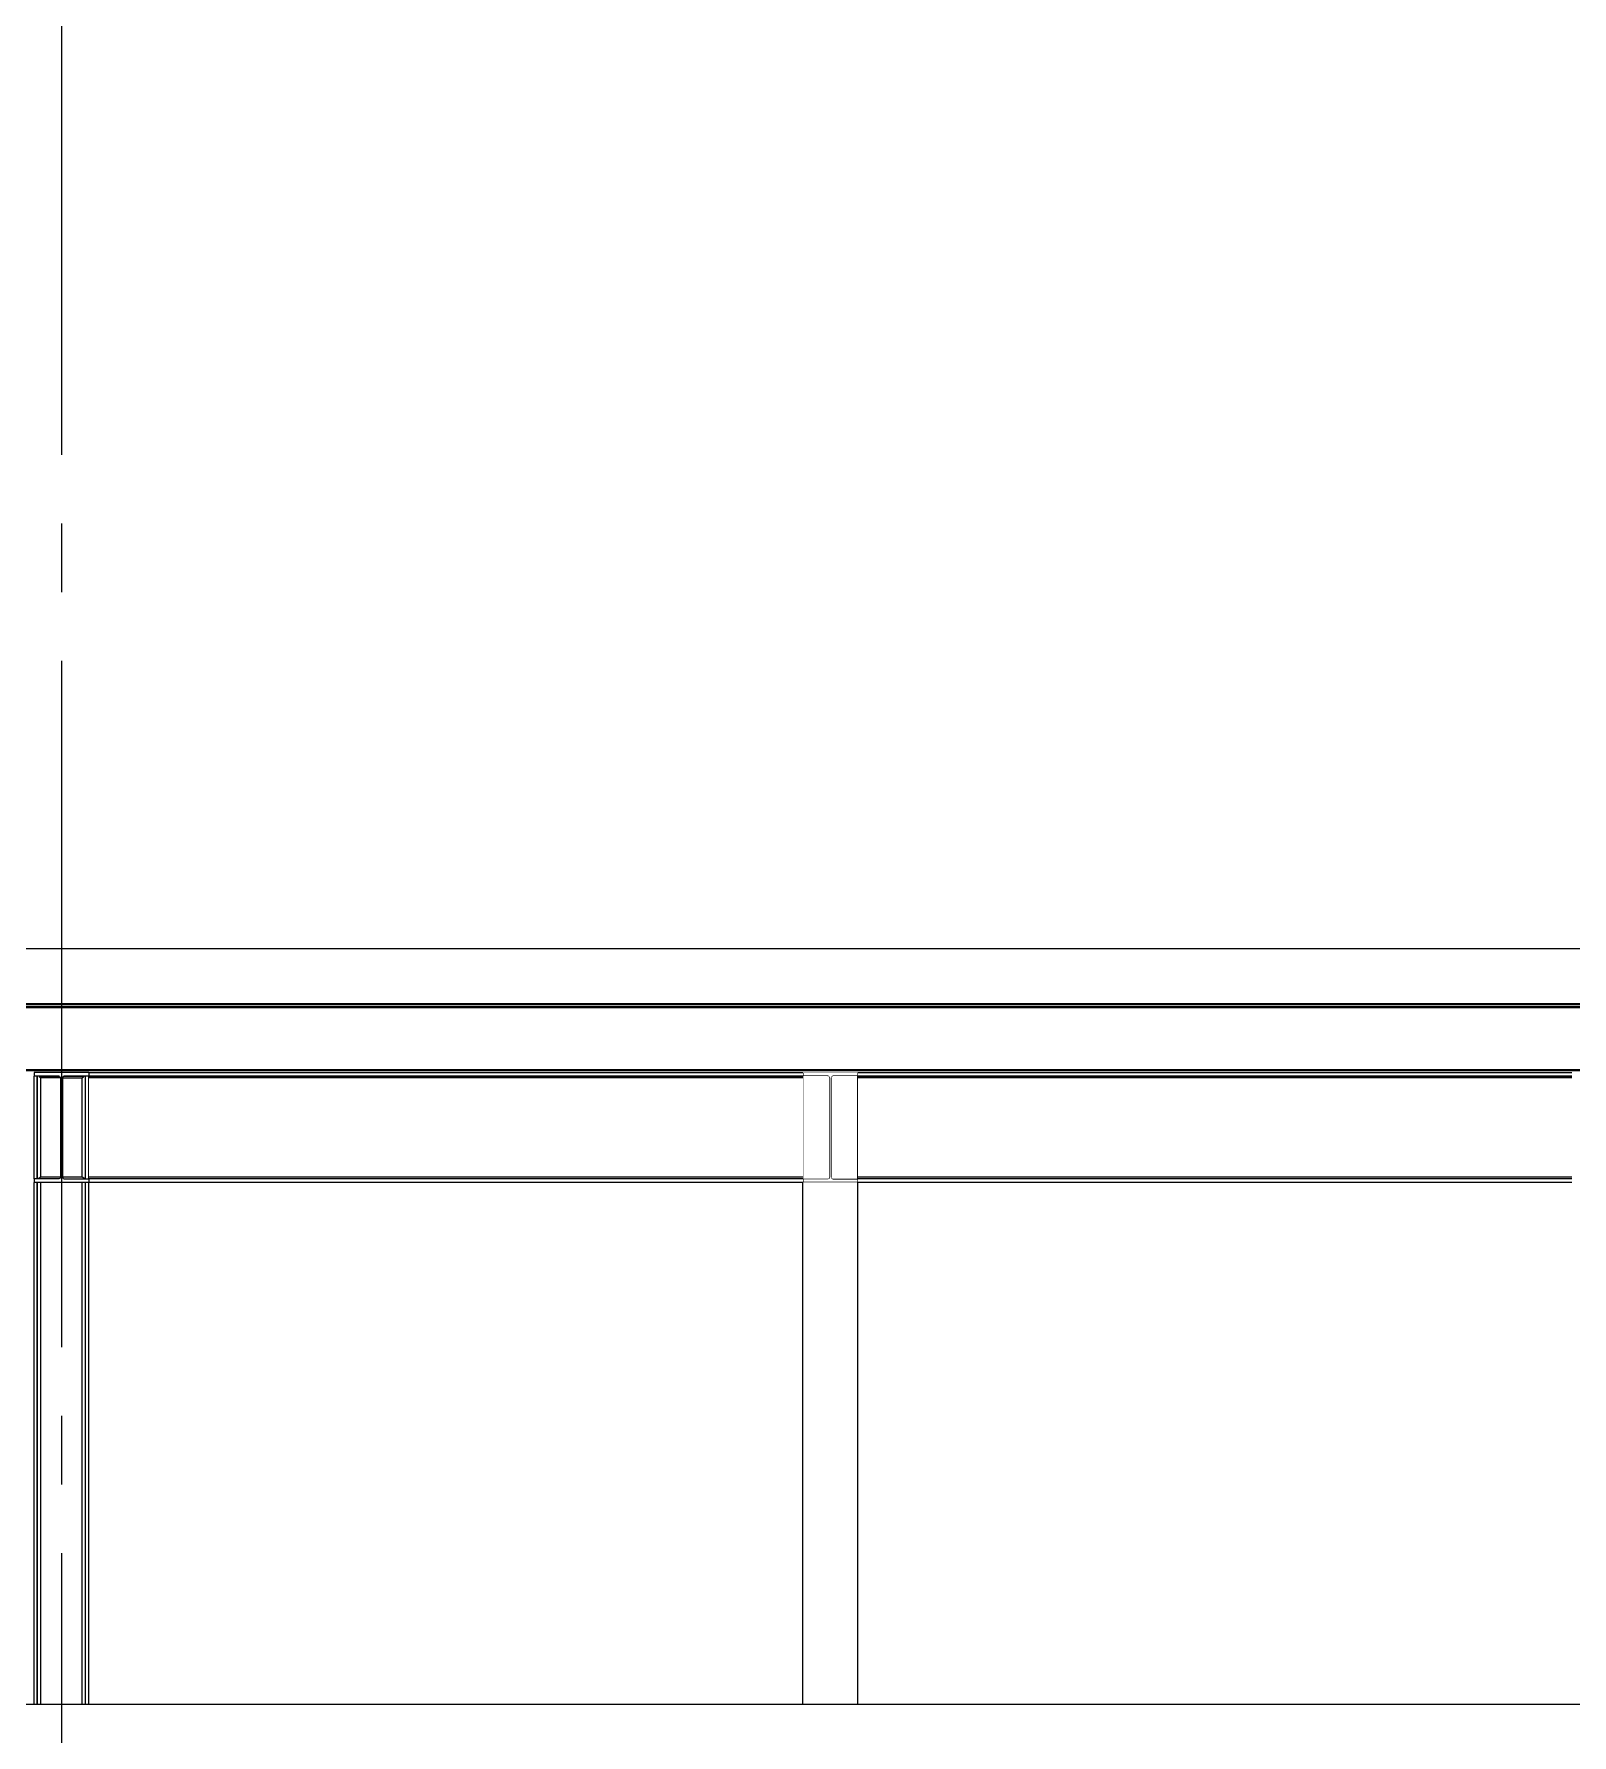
# Model space of a CAD drawing. Extents: x -18489 to 195597, y -1599 to 112111.
# Drawn here: x 20150 to 20710, y 27365 to 27984 of the extents above; entities that cross this region are included whole.
import ezdxf
from ezdxf.xclip import XClip

# ---------------------------------------------------------------- set-up
doc = ezdxf.new("R2010")
doc.units = 0
doc.header["$LTSCALE"] = 100
doc.header["$XCLIPFRAME"] = 2
doc.linetypes.add('188K-SM-07-F10-MECH-CR PIPE-Y2257103$0$X-S-FAB_SL ALL$0$COL-CEN-LIN', pattern=[3.25, 2.5, -0.25, 0.25, -0.25])
doc.linetypes.add('188K-SM-07-F10-MECH-CR PIPE-Y2257103$0$X-S-FAB_SL ALL$0$Wipeout_Contour', pattern=[1, 0, -1])
for name, color, linetype in [('188K-SM-07-F10-MECH-CR PIPE-Y2257103$0$X-S-FAB_SL ALL$0$ASP_1', 1, 'Continuous'), ('188K-SM-07-F10-MECH-CR PIPE-Y2257103$0$X-S-FAB_SL ALL$0$CCL', 15, '188K-SM-07-F10-MECH-CR PIPE-Y2257103$0$X-S-FAB_SL ALL$0$COL-CEN-LIN'), ('188K-SM-07-F10-MECH-CR PIPE-Y2257103$0$X-S-FAB_SL ALL$0$Hattch', 7, 'Continuous'), ('188K-SM-07-F10-MECH-CR PIPE-Y2257103$0$X-S-FAB_SL ALL$0$S-BEAM', 7, 'Continuous'), ('188K-SM-07-F10-MECH-CR PIPE-Y2257103$0$X-S-FAB_SL ALL$0$S-COL', 7, 'Continuous'), ('188K-SM-07-F10-MECH-CR PIPE-Y2257103$0$X-S-FAB_SL ALL$0$S-SLAB', 7, 'Continuous')]:
    doc.layers.add(name, color=color, linetype=linetype)

# ---------------------------------------------------------------- blocks, each defined once
blk = doc.blocks.new('188K-SM-07-F10-MECH-CR PIPE-Y2257103$0$X-S-FAB_SL ALL$0$剖面元素_1323_3', base_point=(23061.26, -8263.06))
at = {"layer": '188K-SM-07-F10-MECH-CR PIPE-Y2257103$0$X-S-FAB_SL ALL$0$S-BEAM', "color": 2, "lineweight": 0}
for p, q in [((43491.26, -6988.06), (43491.26, -6989.36)), ((43511.26, -6988.06), (43491.26, -6988.06)), ((43511.26, -6988.06), (43511.26, -6989.36)), ((43491.26, -7026.76), (43491.26, -7028.06)), ((43511.26, -7028.06), (43491.26, -7028.06)), ((43511.26, -7026.76), (43511.26, -7028.06))]:
    blk.add_line(p, q, dxfattribs=at)
at = {"layer": '188K-SM-07-F10-MECH-CR PIPE-Y2257103$0$X-S-FAB_SL ALL$0$S-BEAM', "color": 2, "lineweight": 0, "flags": 128}
for points in [[(43500.69, -6989.54), (43500.26, -6989.36), (43491.26, -6989.36)], [(43500.69, -6989.54), (43500.86, -6989.96), (43500.86, -7026.16), (43500.69, -7026.59)], [(43501.84, -6989.54), (43501.66, -6989.96), (43501.66, -7026.16), (43501.84, -7026.59)], [(43511.26, -6989.36), (43502.26, -6989.36), (43501.84, -6989.54)], [(43500.69, -7026.59), (43500.26, -7026.76), (43491.26, -7026.76)], [(43501.84, -7026.59), (43502.26, -7026.76), (43511.26, -7026.76)]]:
    blk.add_lwpolyline(points, dxfattribs=at)
blk = doc.blocks.new('188K-SM-07-F10-MECH-CR PIPE-Y2257103$0$X-S-FAB_SL ALL$0$剖面元素_2093_3', base_point=(23061.26, -8263.06))
at = {"color": 254, "linetype": '188K-SM-07-F10-MECH-CR PIPE-Y2257103$0$X-S-FAB_SL ALL$0$Wipeout_Contour', "lineweight": 0, "ltscale": 175105.84074}
blk.add_wipeout([(43211.26, -6989.36), (43211.26, -7026.76), (43212.46, -7026.76), (43212.46, -6989.36)], dxfattribs=at).dxf.layer = '188K-SM-07-F10-MECH-CR PIPE-Y2257103$0$X-S-FAB_SL ALL$0$Hattch'
at = {"color": 254, "linetype": '188K-SM-07-F10-MECH-CR PIPE-Y2257103$0$X-S-FAB_SL ALL$0$Wipeout_Contour', "lineweight": 0, "ltscale": 175180.071281}
blk.add_wipeout([(43230.06, -6989.36), (43230.06, -7026.76), (43231.26, -7026.76), (43231.26, -6989.36)], dxfattribs=at).dxf.layer = '188K-SM-07-F10-MECH-CR PIPE-Y2257103$0$X-S-FAB_SL ALL$0$Hattch'
at = {"color": 254, "linetype": '188K-SM-07-F10-MECH-CR PIPE-Y2257103$0$X-S-FAB_SL ALL$0$Wipeout_Contour', "lineweight": 0, "ltscale": 175180.455706}
blk.add_wipeout([(43211.26, -7028.06), (43211.26, -7218.06), (43212.46, -7218.06), (43212.46, -7028.06)], dxfattribs=at).dxf.layer = '188K-SM-07-F10-MECH-CR PIPE-Y2257103$0$X-S-FAB_SL ALL$0$Hattch'
at = {"color": 254, "linetype": '188K-SM-07-F10-MECH-CR PIPE-Y2257103$0$X-S-FAB_SL ALL$0$Wipeout_Contour', "lineweight": 0, "ltscale": 175254.654651}
blk.add_wipeout([(43230.06, -7028.06), (43230.06, -7218.06), (43231.26, -7218.06), (43231.26, -7028.06)], dxfattribs=at).dxf.layer = '188K-SM-07-F10-MECH-CR PIPE-Y2257103$0$X-S-FAB_SL ALL$0$Hattch'
at = {"color": 254, "linetype": '188K-SM-07-F10-MECH-CR PIPE-Y2257103$0$X-S-FAB_SL ALL$0$Wipeout_Contour', "lineweight": 0, "ltscale": 175177.358361}
blk.add_wipeout([(43229.89, -6989.36), (43229.89, -7026.76), (43230.06, -7026.76), (43230.06, -6989.36)], dxfattribs=at).dxf.layer = '188K-SM-07-F10-MECH-CR PIPE-Y2257103$0$X-S-FAB_SL ALL$0$Hattch'
at = {"color": 254, "linetype": '188K-SM-07-F10-MECH-CR PIPE-Y2257103$0$X-S-FAB_SL ALL$0$Wipeout_Contour', "lineweight": 0, "ltscale": 175251.942885}
blk.add_wipeout([(43229.89, -7028.06), (43229.89, -7218.06), (43230.06, -7218.06), (43230.06, -7028.06)], dxfattribs=at).dxf.layer = '188K-SM-07-F10-MECH-CR PIPE-Y2257103$0$X-S-FAB_SL ALL$0$Hattch'
at = {"color": 254, "linetype": '188K-SM-07-F10-MECH-CR PIPE-Y2257103$0$X-S-FAB_SL ALL$0$Wipeout_Contour', "lineweight": 0, "ltscale": 350352.255936}
blk.add_wipeout([(43229.41, -6989.54), (43229.41, -7026.58), (43229.42, -7026.59), (43229.84, -7026.76), (43229.89, -7026.76), (43229.89, -6989.36), (43229.84, -6989.36), (43229.42, -6989.54)], dxfattribs=at).dxf.layer = '188K-SM-07-F10-MECH-CR PIPE-Y2257103$0$X-S-FAB_SL ALL$0$Hattch'
at = {"color": 254, "linetype": '188K-SM-07-F10-MECH-CR PIPE-Y2257103$0$X-S-FAB_SL ALL$0$Wipeout_Contour', "lineweight": 0, "ltscale": 175250.660181}
blk.add_wipeout([(43229.89, -7028.06), (43229.41, -7028.06), (43229.41, -7218.06), (43229.89, -7218.06)], dxfattribs=at).dxf.layer = '188K-SM-07-F10-MECH-CR PIPE-Y2257103$0$X-S-FAB_SL ALL$0$Hattch'
at = {"color": 254, "linetype": '188K-SM-07-F10-MECH-CR PIPE-Y2257103$0$X-S-FAB_SL ALL$0$Wipeout_Contour', "lineweight": 0, "ltscale": 175173.851823}
blk.add_wipeout([(43229.41, -6989.54), (43228.76, -6989.96), (43228.76, -7026.16), (43229.41, -7026.58)], dxfattribs=at).dxf.layer = '188K-SM-07-F10-MECH-CR PIPE-Y2257103$0$X-S-FAB_SL ALL$0$Hattch'
at = {"color": 254, "linetype": '188K-SM-07-F10-MECH-CR PIPE-Y2257103$0$X-S-FAB_SL ALL$0$Wipeout_Contour', "lineweight": 0, "ltscale": 175248.438481}
blk.add_wipeout([(43229.41, -7028.06), (43228.76, -7028.06), (43228.76, -7218.06), (43229.41, -7218.06)], dxfattribs=at).dxf.layer = '188K-SM-07-F10-MECH-CR PIPE-Y2257103$0$X-S-FAB_SL ALL$0$Hattch'
at = {"color": 254, "linetype": '188K-SM-07-F10-MECH-CR PIPE-Y2257103$0$X-S-FAB_SL ALL$0$Wipeout_Contour', "lineweight": 0, "ltscale": 175217.555184}
blk.add_wipeout([(43213.76, -7218.06), (43228.76, -7218.06), (43228.76, -7028.06), (43213.76, -7028.06)], dxfattribs=at).dxf.layer = '188K-SM-07-F10-MECH-CR PIPE-Y2257103$0$X-S-FAB_SL ALL$0$Hattch'
at = {"color": 254, "linetype": '188K-SM-07-F10-MECH-CR PIPE-Y2257103$0$X-S-FAB_SL ALL$0$Wipeout_Contour', "lineweight": 0, "ltscale": 175127.358668}
blk.add_wipeout([(43213.76, -6989.96), (43213.76, -7026.16), (43220.86, -7026.16), (43220.86, -6989.96)], dxfattribs=at).dxf.layer = '188K-SM-07-F10-MECH-CR PIPE-Y2257103$0$X-S-FAB_SL ALL$0$Hattch'
at = {"color": 254, "linetype": '188K-SM-07-F10-MECH-CR PIPE-Y2257103$0$X-S-FAB_SL ALL$0$Wipeout_Contour', "lineweight": 0, "ltscale": 175158.55128}
blk.add_wipeout([(43221.66, -7026.16), (43228.76, -7026.16), (43228.76, -6989.96), (43221.66, -6989.96)], dxfattribs=at).dxf.layer = '188K-SM-07-F10-MECH-CR PIPE-Y2257103$0$X-S-FAB_SL ALL$0$Hattch'
at = {"color": 254, "linetype": '188K-SM-07-F10-MECH-CR PIPE-Y2257103$0$X-S-FAB_SL ALL$0$Wipeout_Contour', "lineweight": 0, "ltscale": 175186.671802}
blk.add_wipeout([(43213.11, -7218.06), (43213.76, -7218.06), (43213.76, -7028.06), (43213.11, -7028.06)], dxfattribs=at).dxf.layer = '188K-SM-07-F10-MECH-CR PIPE-Y2257103$0$X-S-FAB_SL ALL$0$Hattch'
at = {"layer": '188K-SM-07-F10-MECH-CR PIPE-Y2257103$0$X-S-FAB_SL ALL$0$S-COL', "color": 8, "lineweight": 0}
for p, q in [((43228.76, -7026.16), (43228.76, -6989.96)), ((43230.06, -7026.76), (43230.06, -6989.36)), ((43231.26, -7026.76), (43231.26, -6989.36)), ((43228.76, -7218.06), (43228.76, -7028.06)), ((43230.06, -7218.06), (43230.06, -7028.06)), ((43231.26, -7218.06), (43231.26, -7028.06))]:
    blk.add_line(p, q, dxfattribs=at)
at = {"color": 254, "linetype": '188K-SM-07-F10-MECH-CR PIPE-Y2257103$0$X-S-FAB_SL ALL$0$Wipeout_Contour', "lineweight": 0, "ltscale": 175112.058842}
blk.add_wipeout([(43213.11, -7026.58), (43213.76, -7026.16), (43213.76, -6989.96), (43213.11, -6989.54)], dxfattribs=at).dxf.layer = '188K-SM-07-F10-MECH-CR PIPE-Y2257103$0$X-S-FAB_SL ALL$0$Hattch'
at = {"color": 254, "linetype": '188K-SM-07-F10-MECH-CR PIPE-Y2257103$0$X-S-FAB_SL ALL$0$Wipeout_Contour', "lineweight": 0, "ltscale": 350219.568781}
blk.add_wipeout([(43212.64, -6989.36), (43212.64, -7026.76), (43212.69, -7026.76), (43213.11, -7026.59), (43213.11, -7026.58), (43213.11, -6989.54), (43213.11, -6989.54), (43212.69, -6989.36)], dxfattribs=at).dxf.layer = '188K-SM-07-F10-MECH-CR PIPE-Y2257103$0$X-S-FAB_SL ALL$0$Hattch'
at = {"color": 254, "linetype": '188K-SM-07-F10-MECH-CR PIPE-Y2257103$0$X-S-FAB_SL ALL$0$Wipeout_Contour', "lineweight": 0, "ltscale": 175184.450123}
blk.add_wipeout([(43213.11, -7028.06), (43212.64, -7028.06), (43212.64, -7218.06), (43213.11, -7218.06)], dxfattribs=at).dxf.layer = '188K-SM-07-F10-MECH-CR PIPE-Y2257103$0$X-S-FAB_SL ALL$0$Hattch'
at = {"color": 254, "linetype": '188K-SM-07-F10-MECH-CR PIPE-Y2257103$0$X-S-FAB_SL ALL$0$Wipeout_Contour', "lineweight": 0, "ltscale": 175183.167438}
blk.add_wipeout([(43212.46, -7218.06), (43212.64, -7218.06), (43212.64, -7028.06), (43212.46, -7028.06)], dxfattribs=at).dxf.layer = '188K-SM-07-F10-MECH-CR PIPE-Y2257103$0$X-S-FAB_SL ALL$0$Hattch'
at = {"color": 254, "linetype": '188K-SM-07-F10-MECH-CR PIPE-Y2257103$0$X-S-FAB_SL ALL$0$Wipeout_Contour', "lineweight": 0, "ltscale": 175108.553629}
blk.add_wipeout([(43212.64, -6989.36), (43212.46, -6989.36), (43212.46, -7026.76), (43212.64, -7026.76)], dxfattribs=at).dxf.layer = '188K-SM-07-F10-MECH-CR PIPE-Y2257103$0$X-S-FAB_SL ALL$0$Hattch'
at = {"layer": '188K-SM-07-F10-MECH-CR PIPE-Y2257103$0$X-S-FAB_SL ALL$0$S-COL', "color": 8, "lineweight": 0}
for p, q in [((43211.26, -7026.76), (43211.26, -6989.36)), ((43212.46, -7026.76), (43212.46, -6989.36)), ((43213.76, -7026.16), (43213.76, -6989.96)), ((43211.26, -7218.06), (43211.26, -7028.06)), ((43212.46, -7218.06), (43212.46, -7028.06)), ((43213.76, -7218.06), (43213.76, -7028.06))]:
    blk.add_line(p, q, dxfattribs=at)
blk = doc.blocks.new('188K-SM-07-F10-MECH-CR PIPE-Y2257103$0$X-S-FAB_SL ALL$0$剖面元素_2094_3', base_point=(23061.26, -8263.06))
at = {"color": 254, "linetype": '188K-SM-07-F10-MECH-CR PIPE-Y2257103$0$X-S-FAB_SL ALL$0$Wipeout_Contour', "lineweight": 0, "ltscale": 176322.739998}
blk.add_wipeout([(43491.26, -7028.06), (43491.26, -7218.06), (43511.26, -7218.06), (43511.26, -7028.06)], dxfattribs=at).dxf.layer = '188K-SM-07-F10-MECH-CR PIPE-Y2257103$0$X-S-FAB_SL ALL$0$Hattch'
at = {"color": 254, "linetype": '188K-SM-07-F10-MECH-CR PIPE-Y2257103$0$X-S-FAB_SL ALL$0$Wipeout_Contour', "lineweight": 0, "ltscale": 352471.755174}
blk.add_wipeout([(43491.26, -7026.76), (43500.26, -7026.76), (43500.69, -7026.59), (43500.86, -7026.16), (43500.86, -6989.96), (43500.69, -6989.54), (43500.26, -6989.36), (43491.26, -6989.36)], dxfattribs=at).dxf.layer = '188K-SM-07-F10-MECH-CR PIPE-Y2257103$0$X-S-FAB_SL ALL$0$Hattch'
at = {"layer": '188K-SM-07-F10-MECH-CR PIPE-Y2257103$0$X-S-FAB_SL ALL$0$S-COL', "color": 8, "lineweight": 0}
for p, q in [((43491.26, -7026.76), (43491.26, -6989.36)), ((43491.26, -7218.06), (43491.26, -7028.06))]:
    blk.add_line(p, q, dxfattribs=at)
at = {"color": 254, "linetype": '188K-SM-07-F10-MECH-CR PIPE-Y2257103$0$X-S-FAB_SL ALL$0$Wipeout_Contour', "lineweight": 0, "ltscale": 352522.678307}
blk.add_wipeout([(43501.84, -6989.54), (43501.66, -6989.96), (43501.66, -7026.16), (43501.84, -7026.59), (43502.26, -7026.76), (43511.26, -7026.76), (43511.26, -6989.36), (43502.26, -6989.36)], dxfattribs=at).dxf.layer = '188K-SM-07-F10-MECH-CR PIPE-Y2257103$0$X-S-FAB_SL ALL$0$Hattch'
at = {"layer": '188K-SM-07-F10-MECH-CR PIPE-Y2257103$0$X-S-FAB_SL ALL$0$S-COL', "color": 8, "lineweight": 0}
for p, q in [((43511.26, -7026.76), (43511.26, -6989.36)), ((43511.26, -7218.06), (43511.26, -7028.06))]:
    blk.add_line(p, q, dxfattribs=at)
blk = doc.blocks.new('188K-SM-07-F10-MECH-CR PIPE-Y2257103$0$X-S-FAB_SL ALL$0$剖面元素_2189_3', base_point=(23061.26, -8263.06))
at = {"color": 254, "linetype": '188K-SM-07-F10-MECH-CR PIPE-Y2257103$0$X-S-FAB_SL ALL$0$Wipeout_Contour', "lineweight": 0, "ltscale": 168576.746401}
blk.add_wipeout([(38161.26, -6987.26), (38161.26, -6988.06), (44952.76, -6988.06), (44952.76, -6987.26)], dxfattribs=at).dxf.layer = '188K-SM-07-F10-MECH-CR PIPE-Y2257103$0$X-S-FAB_SL ALL$0$Hattch'
at = {"color": 254, "linetype": '188K-SM-07-F10-MECH-CR PIPE-Y2257103$0$X-S-FAB_SL ALL$0$Wipeout_Contour', "lineweight": 0, "ltscale": 168576.450104}
blk.add_wipeout([(38161.26, -6987.18), (38161.26, -6987.26), (44952.76, -6987.26), (44952.76, -6987.18)], dxfattribs=at).dxf.layer = '188K-SM-07-F10-MECH-CR PIPE-Y2257103$0$X-S-FAB_SL ALL$0$Hattch'
at = {"color": 254, "linetype": '188K-SM-07-F10-MECH-CR PIPE-Y2257103$0$X-S-FAB_SL ALL$0$Wipeout_Contour', "lineweight": 0, "ltscale": 168576.349998}
blk.add_wipeout([(38161.26, -6986.96), (38161.26, -6987.18), (44952.76, -6987.18), (44952.76, -6986.96)], dxfattribs=at).dxf.layer = '188K-SM-07-F10-MECH-CR PIPE-Y2257103$0$X-S-FAB_SL ALL$0$Hattch'
at = {"color": 254, "linetype": '188K-SM-07-F10-MECH-CR PIPE-Y2257103$0$X-S-FAB_SL ALL$0$Wipeout_Contour', "lineweight": 0, "ltscale": 168568.749907}
blk.add_wipeout([(38161.26, -6964.36), (38161.26, -6986.96), (44952.76, -6986.96), (44952.76, -6964.36)], dxfattribs=at).dxf.layer = '188K-SM-07-F10-MECH-CR PIPE-Y2257103$0$X-S-FAB_SL ALL$0$Hattch'
at = {"layer": '188K-SM-07-F10-MECH-CR PIPE-Y2257103$0$X-S-FAB_SL ALL$0$S-BEAM', "color": 8, "lineweight": 0}
for p, q in [((38161.26, -6986.96), (44952.76, -6986.96)), ((38161.26, -6987.26), (44952.76, -6987.26)), ((43231.26, -6988.06), (43491.26, -6988.06)), ((43511.26, -6988.06), (43771.26, -6988.06))]:
    blk.add_line(p, q, dxfattribs=at)
at = {"color": 254, "linetype": '188K-SM-07-F10-MECH-CR PIPE-Y2257103$0$X-S-FAB_SL ALL$0$Wipeout_Contour', "lineweight": 0, "ltscale": 168561.149864}
blk.add_wipeout([(38161.26, -6964.15), (38161.26, -6964.36), (44952.76, -6964.36), (44952.76, -6964.15)], dxfattribs=at).dxf.layer = '188K-SM-07-F10-MECH-CR PIPE-Y2257103$0$X-S-FAB_SL ALL$0$Hattch'
at = {"color": 254, "linetype": '188K-SM-07-F10-MECH-CR PIPE-Y2257103$0$X-S-FAB_SL ALL$0$Wipeout_Contour', "lineweight": 0, "ltscale": 168561.050075}
blk.add_wipeout([(38161.26, -6964.06), (38161.26, -6964.15), (44952.76, -6964.15), (44952.76, -6964.06)], dxfattribs=at).dxf.layer = '188K-SM-07-F10-MECH-CR PIPE-Y2257103$0$X-S-FAB_SL ALL$0$Hattch'
at = {"color": 254, "linetype": '188K-SM-07-F10-MECH-CR PIPE-Y2257103$0$X-S-FAB_SL ALL$0$Wipeout_Contour', "lineweight": 0, "ltscale": 168560.754769}
blk.add_wipeout([(38161.26, -6963.26), (38161.26, -6964.06), (44952.76, -6964.06), (44952.76, -6963.26)], dxfattribs=at).dxf.layer = '188K-SM-07-F10-MECH-CR PIPE-Y2257103$0$X-S-FAB_SL ALL$0$Hattch'
at = {"layer": '188K-SM-07-F10-MECH-CR PIPE-Y2257103$0$X-S-FAB_SL ALL$0$S-BEAM', "color": 8, "lineweight": 0}
for p, q in [((38161.26, -6963.26), (44952.76, -6963.26)), ((38161.26, -6964.06), (44952.76, -6964.06)), ((38161.26, -6964.36), (44952.76, -6964.36))]:
    blk.add_line(p, q, dxfattribs=at)
blk = doc.blocks.new('188K-SM-07-F10-MECH-CR PIPE-Y2257103$0$X-S-FAB_SL ALL$0$剖面元素_2222_3', base_point=(23061.26, -8263.06))
at = {"layer": '188K-SM-07-F10-MECH-CR PIPE-Y2257103$0$X-S-FAB_SL ALL$0$S-BEAM', "color": 2, "lineweight": 0}
for p, q in [((43211.26, -6988.06), (43211.26, -6989.36)), ((43231.26, -6988.06), (43211.26, -6988.06)), ((43231.26, -6988.06), (43231.26, -6989.36)), ((43211.26, -7026.76), (43211.26, -7028.06)), ((43231.26, -7028.06), (43211.26, -7028.06)), ((43231.26, -7026.76), (43231.26, -7028.06))]:
    blk.add_line(p, q, dxfattribs=at)
at = {"layer": '188K-SM-07-F10-MECH-CR PIPE-Y2257103$0$X-S-FAB_SL ALL$0$S-BEAM', "color": 2, "lineweight": 0, "flags": 128}
for points in [[(43220.69, -6989.54), (43220.26, -6989.36), (43211.26, -6989.36)], [(43220.69, -6989.54), (43220.86, -6989.96), (43220.86, -7026.16), (43220.69, -7026.59)], [(43221.84, -6989.54), (43221.66, -6989.96), (43221.66, -7026.16), (43221.84, -7026.59)], [(43231.26, -6989.36), (43222.26, -6989.36), (43221.84, -6989.54)], [(43220.69, -7026.59), (43220.26, -7026.76), (43211.26, -7026.76)], [(43221.84, -7026.59), (43222.26, -7026.76), (43231.26, -7026.76)]]:
    blk.add_lwpolyline(points, dxfattribs=at)
blk = doc.blocks.new('188K-SM-07-F10-MECH-CR PIPE-Y2257103$0$X-S-FAB_SL ALL$0$A$C2e9ab586')
at = {"layer": '188K-SM-07-F10-MECH-CR PIPE-Y2257103$0$X-S-FAB_SL ALL$0$S-SLAB', "color": 15, "lineweight": 0}
for p, q in [((-4556.39, 1605), (-10511.39, 1605)), ((-4556.39, 1585), (-10511.39, 1585))]:
    blk.add_line(p, q, dxfattribs=at)
at = {"layer": '188K-SM-07-F10-MECH-CR PIPE-Y2257103$0$X-S-FAB_SL ALL$0$S-BEAM', "lineweight": 0}
blk.add_blockref('188K-SM-07-F10-MECH-CR PIPE-Y2257103$0$X-S-FAB_SL ALL$0$剖面元素_1323_3', (-28106.39, 285), dxfattribs=at)
at = {"layer": '188K-SM-07-F10-MECH-CR PIPE-Y2257103$0$X-S-FAB_SL ALL$0$S-COL', "lineweight": 0}
blk.add_blockref('188K-SM-07-F10-MECH-CR PIPE-Y2257103$0$X-S-FAB_SL ALL$0$剖面元素_2093_3', (-28106.39, 285), dxfattribs=at)
blk.add_blockref('188K-SM-07-F10-MECH-CR PIPE-Y2257103$0$X-S-FAB_SL ALL$0$剖面元素_2094_3', (-28106.39, 285), dxfattribs=at)
at = {"color": 254, "linetype": '188K-SM-07-F10-MECH-CR PIPE-Y2257103$0$X-S-FAB_SL ALL$0$Wipeout_Contour', "lineweight": 0, "ltscale": 218889.900977}
blk.add_wipeout([(-7954.54, 1558.52), (-7954.54, 1558.52), (-7953.89, 1558.1), (-7946.79, 1558.1), (-7946.96, 1558.52)], dxfattribs=at).dxf.layer = '188K-SM-07-F10-MECH-CR PIPE-Y2257103$0$X-S-FAB_SL ALL$0$Hattch'
at = {"color": 254, "linetype": '188K-SM-07-F10-MECH-CR PIPE-Y2257103$0$X-S-FAB_SL ALL$0$Wipeout_Contour', "lineweight": 0, "ltscale": 175172.937393}
blk.add_wipeout([(-7938.23, 1521.48), (-7945.81, 1521.48), (-7945.39, 1521.3), (-7937.81, 1521.3)], dxfattribs=at).dxf.layer = '188K-SM-07-F10-MECH-CR PIPE-Y2257103$0$X-S-FAB_SL ALL$0$Hattch'
at = {"color": 254, "linetype": '188K-SM-07-F10-MECH-CR PIPE-Y2257103$0$X-S-FAB_SL ALL$0$Wipeout_Contour', "lineweight": 0, "ltscale": 175112.971531}
blk.add_wipeout([(-7954.96, 1558.7), (-7954.54, 1558.52), (-7946.96, 1558.52), (-7947.39, 1558.7)], dxfattribs=at).dxf.layer = '188K-SM-07-F10-MECH-CR PIPE-Y2257103$0$X-S-FAB_SL ALL$0$Hattch'
at = {"color": 254, "linetype": '188K-SM-07-F10-MECH-CR PIPE-Y2257103$0$X-S-FAB_SL ALL$0$Wipeout_Contour', "lineweight": 0, "ltscale": 176789.718021}
blk.add_wipeout([(-7656.39, 1558.52), (-7396.39, 1558.52), (-7396.39, 1558.7), (-7656.39, 1558.7)], dxfattribs=at).dxf.layer = '188K-SM-07-F10-MECH-CR PIPE-Y2257103$0$X-S-FAB_SL ALL$0$Hattch'
at = {"color": 254, "linetype": '188K-SM-07-F10-MECH-CR PIPE-Y2257103$0$X-S-FAB_SL ALL$0$Wipeout_Contour', "lineweight": 0, "ltscale": 218967.48433}
blk.add_wipeout([(-7938.24, 1521.48), (-7938.89, 1521.9), (-7945.99, 1521.9), (-7945.81, 1521.48), (-7938.23, 1521.48)], dxfattribs=at).dxf.layer = '188K-SM-07-F10-MECH-CR PIPE-Y2257103$0$X-S-FAB_SL ALL$0$Hattch'
at = {"layer": '188K-SM-07-F10-MECH-CR PIPE-Y2257103$0$X-S-FAB_SL ALL$0$S-BEAM', "color": 8, "lineweight": 0}
for q in [(-7954.96, 1558.7), (-7953.89, 1558.1)]:
    blk.add_line((-7954.54, 1558.52), q, dxfattribs=at)
at = {"color": 254, "linetype": '188K-SM-07-F10-MECH-CR PIPE-Y2257103$0$X-S-FAB_SL ALL$0$Wipeout_Contour', "lineweight": 0, "ltscale": 175149.108346}
blk.add_wipeout([(-7945.39, 1558.7), (-7945.81, 1558.52), (-7938.23, 1558.52), (-7937.81, 1558.7)], dxfattribs=at).dxf.layer = '188K-SM-07-F10-MECH-CR PIPE-Y2257103$0$X-S-FAB_SL ALL$0$Hattch'
at = {"color": 254, "linetype": '188K-SM-07-F10-MECH-CR PIPE-Y2257103$0$X-S-FAB_SL ALL$0$Wipeout_Contour', "lineweight": 0, "ltscale": 176789.907799}
blk.add_wipeout([(-7396.39, 1558.52), (-7656.39, 1558.52), (-7656.39, 1558.1), (-7396.39, 1558.1)], dxfattribs=at).dxf.layer = '188K-SM-07-F10-MECH-CR PIPE-Y2257103$0$X-S-FAB_SL ALL$0$Hattch'
at = {"color": 254, "linetype": '188K-SM-07-F10-MECH-CR PIPE-Y2257103$0$X-S-FAB_SL ALL$0$Wipeout_Contour', "lineweight": 0, "ltscale": 218919.437343}
blk.add_wipeout([(-7953.89, 1521.9), (-7954.54, 1521.48), (-7954.54, 1521.48), (-7946.96, 1521.48), (-7946.79, 1521.9)], dxfattribs=at).dxf.layer = '188K-SM-07-F10-MECH-CR PIPE-Y2257103$0$X-S-FAB_SL ALL$0$Hattch'
at = {"color": 254, "linetype": '188K-SM-07-F10-MECH-CR PIPE-Y2257103$0$X-S-FAB_SL ALL$0$Wipeout_Contour', "lineweight": 0, "ltscale": 175708.130164}
blk.add_wipeout([(-7936.39, 1520), (-7676.39, 1520), (-7676.39, 1521.3), (-7936.39, 1521.3)], dxfattribs=at).dxf.layer = '188K-SM-07-F10-MECH-CR PIPE-Y2257103$0$X-S-FAB_SL ALL$0$Hattch'
at = {"color": 254, "linetype": '188K-SM-07-F10-MECH-CR PIPE-Y2257103$0$X-S-FAB_SL ALL$0$Wipeout_Contour', "lineweight": 0, "ltscale": 218937.954477}
blk.add_wipeout([(-7938.89, 1558.1), (-7938.24, 1558.52), (-7938.23, 1558.52), (-7945.81, 1558.52), (-7945.99, 1558.1)], dxfattribs=at).dxf.layer = '188K-SM-07-F10-MECH-CR PIPE-Y2257103$0$X-S-FAB_SL ALL$0$Hattch'
at = {"color": 254, "linetype": '188K-SM-07-F10-MECH-CR PIPE-Y2257103$0$X-S-FAB_SL ALL$0$Wipeout_Contour', "lineweight": 0, "ltscale": 176801.521391}
blk.add_wipeout([(-7396.39, 1558.1), (-7656.39, 1558.1), (-7656.39, 1521.9), (-7396.39, 1521.9)], dxfattribs=at).dxf.layer = '188K-SM-07-F10-MECH-CR PIPE-Y2257103$0$X-S-FAB_SL ALL$0$Hattch'
at = {"color": 254, "linetype": '188K-SM-07-F10-MECH-CR PIPE-Y2257103$0$X-S-FAB_SL ALL$0$Wipeout_Contour', "lineweight": 0, "ltscale": 175136.805495}
blk.add_wipeout([(-7954.54, 1521.48), (-7954.96, 1521.3), (-7947.39, 1521.3), (-7946.96, 1521.48)], dxfattribs=at).dxf.layer = '188K-SM-07-F10-MECH-CR PIPE-Y2257103$0$X-S-FAB_SL ALL$0$Hattch'
at = {"color": 254, "linetype": '188K-SM-07-F10-MECH-CR PIPE-Y2257103$0$X-S-FAB_SL ALL$0$Wipeout_Contour', "lineweight": 0, "ltscale": 175707.657985}
blk.add_wipeout([(-7676.39, 1521.48), (-7936.39, 1521.48), (-7936.39, 1521.3), (-7676.39, 1521.3)], dxfattribs=at).dxf.layer = '188K-SM-07-F10-MECH-CR PIPE-Y2257103$0$X-S-FAB_SL ALL$0$Hattch'
at = {"layer": '188K-SM-07-F10-MECH-CR PIPE-Y2257103$0$X-S-FAB_SL ALL$0$S-BEAM', "color": 8, "lineweight": 0}
for p, q in [((-7946.79, 1558.1), (-7953.89, 1558.1)), ((-7954.54, 1521.48), (-7954.96, 1521.3)), ((-7953.89, 1521.9), (-7954.54, 1521.48)), ((-7946.79, 1521.9), (-7953.89, 1521.9))]:
    blk.add_line(p, q, dxfattribs=at)
at = {"color": 254, "linetype": '188K-SM-07-F10-MECH-CR PIPE-Y2257103$0$X-S-FAB_SL ALL$0$Wipeout_Contour', "lineweight": 0, "ltscale": 176789.251311}
blk.add_wipeout([(-7396.39, 1560), (-7656.39, 1560), (-7656.39, 1558.7), (-7396.39, 1558.7)], dxfattribs=at).dxf.layer = '188K-SM-07-F10-MECH-CR PIPE-Y2257103$0$X-S-FAB_SL ALL$0$Hattch'
at = {"color": 254, "linetype": '188K-SM-07-F10-MECH-CR PIPE-Y2257103$0$X-S-FAB_SL ALL$0$Wipeout_Contour', "lineweight": 0, "ltscale": 175707.466035}
blk.add_wipeout([(-7936.39, 1521.9), (-7936.39, 1521.48), (-7676.39, 1521.48), (-7676.39, 1521.9)], dxfattribs=at).dxf.layer = '188K-SM-07-F10-MECH-CR PIPE-Y2257103$0$X-S-FAB_SL ALL$0$Hattch'
at = {"color": 254, "linetype": '188K-SM-07-F10-MECH-CR PIPE-Y2257103$0$X-S-FAB_SL ALL$0$Wipeout_Contour', "lineweight": 0, "ltscale": 176813.135417}
blk.add_wipeout([(-7656.39, 1521.48), (-7396.39, 1521.48), (-7396.39, 1521.9), (-7656.39, 1521.9)], dxfattribs=at).dxf.layer = '188K-SM-07-F10-MECH-CR PIPE-Y2257103$0$X-S-FAB_SL ALL$0$Hattch'
at = {"layer": '188K-SM-07-F10-MECH-CR PIPE-Y2257103$0$X-S-FAB_SL ALL$0$S-BEAM', "color": 8, "lineweight": 0}
for p, q in [((-7396.39, 1558.7), (-7656.39, 1558.7)), ((-7396.39, 1558.1), (-7656.39, 1558.1))]:
    blk.add_line(p, q, dxfattribs=at)
at = {"color": 254, "linetype": '188K-SM-07-F10-MECH-CR PIPE-Y2257103$0$X-S-FAB_SL ALL$0$Wipeout_Contour', "lineweight": 0, "ltscale": 175695.778916}
blk.add_wipeout([(-7936.39, 1558.1), (-7936.39, 1521.9), (-7676.39, 1521.9), (-7676.39, 1558.1)], dxfattribs=at).dxf.layer = '188K-SM-07-F10-MECH-CR PIPE-Y2257103$0$X-S-FAB_SL ALL$0$Hattch'
at = {"color": 254, "linetype": '188K-SM-07-F10-MECH-CR PIPE-Y2257103$0$X-S-FAB_SL ALL$0$Wipeout_Contour', "lineweight": 0, "ltscale": 176813.326168}
blk.add_wipeout([(-7656.39, 1521.48), (-7656.39, 1521.3), (-7396.39, 1521.3), (-7396.39, 1521.48)], dxfattribs=at).dxf.layer = '188K-SM-07-F10-MECH-CR PIPE-Y2257103$0$X-S-FAB_SL ALL$0$Hattch'
at = {"layer": '188K-SM-07-F10-MECH-CR PIPE-Y2257103$0$X-S-FAB_SL ALL$0$S-BEAM', "color": 8, "lineweight": 0}
for p, q in [((-7938.89, 1521.9), (-7945.99, 1521.9)), ((-7938.24, 1521.48), (-7938.89, 1521.9)), ((-7937.81, 1521.3), (-7938.23, 1521.48)), ((-7676.39, 1521.9), (-7936.39, 1521.9)), ((-7676.39, 1521.3), (-7936.39, 1521.3)), ((-7676.39, 1520), (-7936.39, 1520))]:
    blk.add_line(p, q, dxfattribs=at)
at = {"color": 254, "linetype": '188K-SM-07-F10-MECH-CR PIPE-Y2257103$0$X-S-FAB_SL ALL$0$Wipeout_Contour', "lineweight": 0, "ltscale": 175684.09223}
blk.add_wipeout([(-7936.39, 1558.52), (-7936.39, 1558.1), (-7676.39, 1558.1), (-7676.39, 1558.52)], dxfattribs=at).dxf.layer = '188K-SM-07-F10-MECH-CR PIPE-Y2257103$0$X-S-FAB_SL ALL$0$Hattch'
at = {"color": 254, "linetype": '188K-SM-07-F10-MECH-CR PIPE-Y2257103$0$X-S-FAB_SL ALL$0$Wipeout_Contour', "lineweight": 0, "ltscale": 176813.79539}
blk.add_wipeout([(-7396.39, 1521.3), (-7656.39, 1521.3), (-7656.39, 1520), (-7396.39, 1520)], dxfattribs=at).dxf.layer = '188K-SM-07-F10-MECH-CR PIPE-Y2257103$0$X-S-FAB_SL ALL$0$Hattch'
at = {"layer": '188K-SM-07-F10-MECH-CR PIPE-Y2257103$0$X-S-FAB_SL ALL$0$S-BEAM', "color": 8, "lineweight": 0}
for p, q in [((-7396.39, 1521.9), (-7656.39, 1521.9)), ((-7396.39, 1521.3), (-7656.39, 1521.3)), ((-7396.39, 1520), (-7656.39, 1520))]:
    blk.add_line(p, q, dxfattribs=at)
at = {"color": 254, "linetype": '188K-SM-07-F10-MECH-CR PIPE-Y2257103$0$X-S-FAB_SL ALL$0$Wipeout_Contour', "lineweight": 0, "ltscale": 175683.901258}
blk.add_wipeout([(-7676.39, 1558.7), (-7936.39, 1558.7), (-7936.39, 1558.52), (-7676.39, 1558.52)], dxfattribs=at).dxf.layer = '188K-SM-07-F10-MECH-CR PIPE-Y2257103$0$X-S-FAB_SL ALL$0$Hattch'
at = {"color": 254, "linetype": '188K-SM-07-F10-MECH-CR PIPE-Y2257103$0$X-S-FAB_SL ALL$0$Wipeout_Contour', "lineweight": 0, "ltscale": 175683.431614}
blk.add_wipeout([(-7936.39, 1558.7), (-7676.39, 1558.7), (-7676.39, 1560), (-7936.39, 1560)], dxfattribs=at).dxf.layer = '188K-SM-07-F10-MECH-CR PIPE-Y2257103$0$X-S-FAB_SL ALL$0$Hattch'
at = {"layer": '188K-SM-07-F10-MECH-CR PIPE-Y2257103$0$X-S-FAB_SL ALL$0$S-BEAM', "color": 8, "lineweight": 0}
for p, q in [((-7945.99, 1558.1), (-7938.89, 1558.1)), ((-7938.89, 1558.1), (-7938.24, 1558.52)), ((-7937.81, 1558.7), (-7938.23, 1558.52)), ((-7676.39, 1558.7), (-7936.39, 1558.7)), ((-7676.39, 1558.1), (-7936.39, 1558.1))]:
    blk.add_line(p, q, dxfattribs=at)
at = {"layer": '188K-SM-07-F10-MECH-CR PIPE-Y2257103$0$X-S-FAB_SL ALL$0$S-BEAM', "lineweight": 0}
blk.add_blockref('188K-SM-07-F10-MECH-CR PIPE-Y2257103$0$X-S-FAB_SL ALL$0$剖面元素_2189_3', (-28106.39, 285), dxfattribs=at)
blk.add_blockref('188K-SM-07-F10-MECH-CR PIPE-Y2257103$0$X-S-FAB_SL ALL$0$剖面元素_2222_3', (-28106.39, 285), dxfattribs=at)
blk = doc.blocks.new('188K-SM-07-F10-MECH-CR PIPE-Y2257103$0$X-S-FAB_SL ALL$0$A$Ceb448ab1')
at = {"layer": '188K-SM-07-F10-MECH-CR PIPE-Y2257103$0$X-S-FAB_SL ALL$0$CCL'}
blk.add_line((20160, 3600), (20160, 0), dxfattribs=at)
blk = doc.blocks.new('188K-SM-07-F10-MECH-CR PIPE-Y2257103$0$X-S-FAB_SL ALL')
at = {"layer": '188K-SM-07-F10-MECH-CR PIPE-Y2257103$0$X-S-FAB_SL ALL$0$ASP_1'}
blk.add_blockref('188K-SM-07-F10-MECH-CR PIPE-Y2257103$0$X-S-FAB_SL ALL$0$A$C2e9ab586', (23632.864, -73288.977), dxfattribs=at)
blk.add_line((-2728.521, -71958.977), (19076.479, -71958.977), dxfattribs=at)
at = {"layer": '188K-SM-07-F10-MECH-CR PIPE-Y2257103$0$X-S-FAB_SL ALL$0$CCL'}
blk.add_blockref('188K-SM-07-F10-MECH-CR PIPE-Y2257103$0$X-S-FAB_SL ALL$0$A$Ceb448ab1', (-4473.521, -73553.977), dxfattribs=at)
blk = doc.blocks.new('188K-SM-07-F10-MECH-CR PIPE-Y2257103')
ref = blk.add_blockref('188K-SM-07-F10-MECH-CR PIPE-Y2257103$0$X-S-FAB_SL ALL', (4473.521, 99334.763))
XClip(ref).set_block_clipping_path([(-7553.4648570136, -75341.9369645483), (24026.2025623869, -67725.7696244382)])

msp = doc.modelspace()

# ---------------------------------------------------------------- block references
msp.add_blockref('188K-SM-07-F10-MECH-CR PIPE-Y2257103', (0, 0))

doc.saveas('drawing.dxf')
